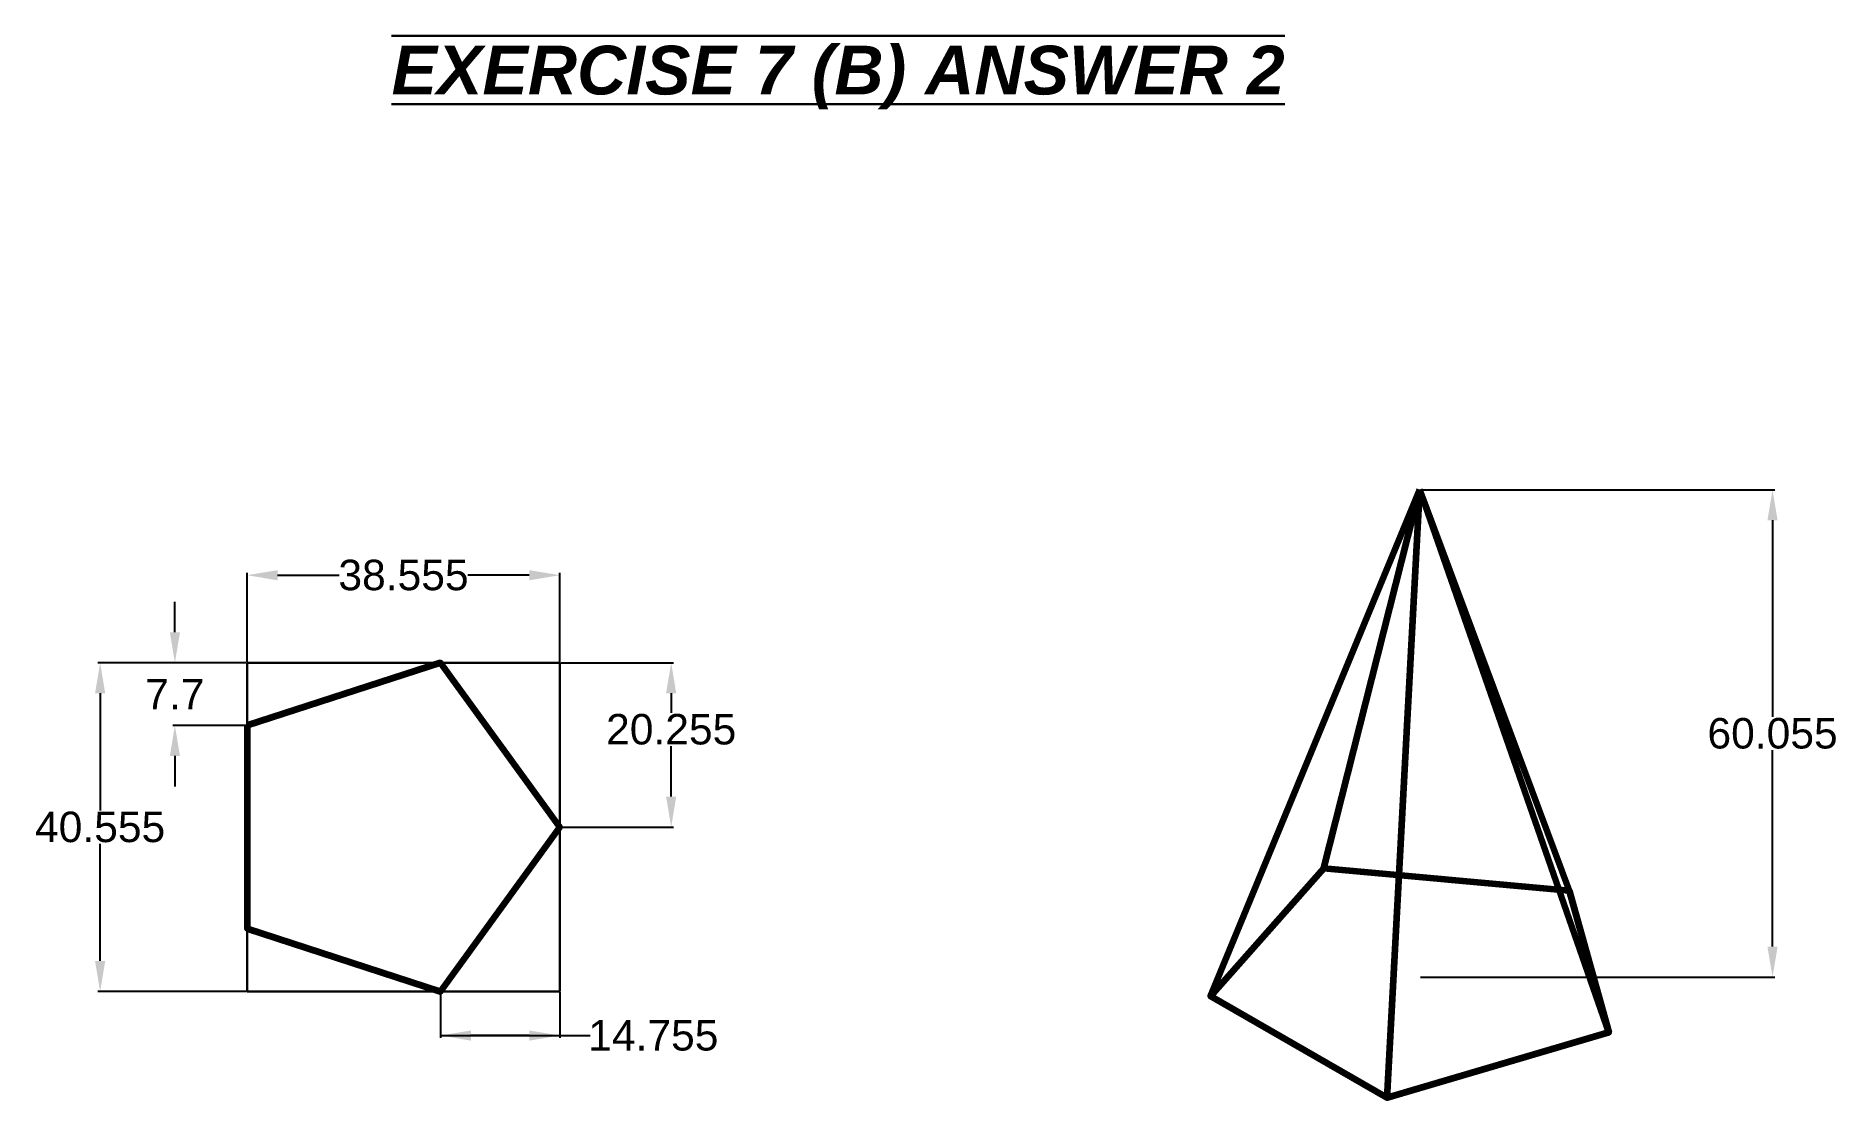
# Model space of a CAD drawing. Header units: millimetres. Extents: x 32 to 253, y 83 to 214.
import ezdxf

# ---------------------------------------------------------------- set-up
doc = ezdxf.new("R2010")
doc.units = ezdxf.units.MM
doc.layers.add('thick continuous', color=7, linetype='Continuous', lineweight=30)
doc.styles.get("Standard").update_dxf_attribs({"font": 'arial.ttf'})
doc.dimstyles.get("Standard").update_dxf_attribs({"dimscale": 1.5, "dimtxt": 2.5, "dimasz": 2.5, "dimexe": 0.18, "dimexo": 0.0625, "dimgap": 0.09, "dimtad": 0, "dimtih": 1, "dimtoh": 1, "dimdec": 1, "dimzin": 0, "dimdsep": 46, "dimtxsty": 'Standard', "dimcen": 0.09, "dimadec": 0, "dimazin": 0, "dimtfac": 1, "dimtdec": 1, "dimtofl": 0, "dimtmove": 0, "dimatfit": 3, "dimfxl": 1, "dimtolj": 1, "dimtzin": 0, "dimarcsym": 0})

# ---------------------------------------------------------------- blocks, each defined once
blk = doc.blocks.new('*D1')
at = {"layer": 'Defpoints', "color": 0}
for p in [(96.29, 147.52), (57.82, 136.74), (96.29, 136.74)]:
    blk.add_point(p, dxfattribs=at)
at = {"layer": 'thick continuous', "color": 0, "lineweight": -2}
for p, q in [((57.82, 136.84), (57.82, 147.79)), ((61.57, 147.52), (69.13, 147.52)), ((92.54, 147.52), (84.99, 147.52)), ((96.29, 136.84), (96.29, 147.79))]:
    blk.add_line(p, q, dxfattribs=at)
at = {"layer": 'thick continuous', "color": 0}
for points in [[(61.57, 148.14), (61.57, 146.89), (57.82, 147.52)], [(92.54, 146.89), (92.54, 148.14), (96.29, 147.52)]]:
    blk.add_solid(points, dxfattribs=at)
at = {"layer": 'thick continuous', "color": 0, "insert": (77.06, 147.52), "char_height": 3.75, "attachment_point": 5}
blk.add_mtext('\\A1;38.555', dxfattribs=at)
blk = doc.blocks.new('*D2')
at = {"layer": 'Defpoints', "color": 0}
for p in [(57.82, 136.74), (39.73, 96.29), (57.82, 96.29)]:
    blk.add_point(p, dxfattribs=at)
at = {"layer": 'thick continuous', "color": 0, "lineweight": -2}
for p, q in [((57.73, 136.74), (39.46, 136.74)), ((39.73, 132.99), (39.73, 118.57)), ((39.73, 100.04), (39.73, 114.47)), ((57.73, 96.29), (39.46, 96.29))]:
    blk.add_line(p, q, dxfattribs=at)
at = {"layer": 'thick continuous', "color": 0}
for points in [[(40.36, 132.99), (39.11, 132.99), (39.73, 136.74)], [(39.11, 100.04), (40.36, 100.04), (39.73, 96.29)]]:
    blk.add_solid(points, dxfattribs=at)
at = {"layer": 'thick continuous', "color": 0, "insert": (39.73, 116.52), "char_height": 3.75, "attachment_point": 5}
blk.add_mtext('\\A1;40.555', dxfattribs=at)
blk = doc.blocks.new('*D3')
at = {"layer": 'Defpoints', "color": 0}
for p in [(96.29, 136.74), (96.29, 116.52), (110, 116.52)]:
    blk.add_point(p, dxfattribs=at)
at = {"layer": 'thick continuous', "color": 0, "lineweight": -2}
for p, q in [((96.39, 136.74), (110.27, 136.74)), ((110, 132.99), (110, 130.59)), ((110, 120.27), (110, 126.49)), ((96.39, 116.52), (110.27, 116.52))]:
    blk.add_line(p, q, dxfattribs=at)
at = {"layer": 'thick continuous', "color": 0}
for points in [[(110.62, 132.99), (109.37, 132.99), (110, 136.74)], [(109.37, 120.27), (110.62, 120.27), (110, 116.52)]]:
    blk.add_solid(points, dxfattribs=at)
at = {"layer": 'thick continuous', "color": 0, "insert": (110, 128.54), "char_height": 3.75, "attachment_point": 5}
blk.add_mtext('\\A1;20.255', dxfattribs=at)
blk = doc.blocks.new('*D4')
at = {"layer": 'Defpoints', "color": 0}
for p in [(81.6, 96.29), (96.29, 96.29), (96.29, 90.87)]:
    blk.add_point(p, dxfattribs=at)
at = {"layer": 'thick continuous', "color": 0, "lineweight": -2}
for p, q in [((81.6, 96.2), (81.6, 90.6)), ((96.29, 96.2), (96.29, 90.6)), ((81.6, 90.87), (100.04, 90.87)), ((85.35, 90.87), (92.54, 90.87)), ((92.54, 90.87), (85.35, 90.87))]:
    blk.add_line(p, q, dxfattribs=at)
at = {"layer": 'thick continuous', "color": 0}
for points in [[(85.35, 91.49), (85.35, 90.24), (81.6, 90.87)], [(92.54, 90.24), (92.54, 91.49), (96.29, 90.87)]]:
    blk.add_solid(points, dxfattribs=at)
at = {"layer": 'thick continuous', "color": 0, "insert": (107.8, 90.87), "char_height": 3.75, "attachment_point": 5}
blk.add_mtext('\\A1;14.755', dxfattribs=at)
blk = doc.blocks.new('*D7')
at = {"layer": 'Defpoints', "color": 0, "transparency": 16777216}
for p in [(57.82, 136.74), (48.93, 129.02), (57.82, 129.02)]:
    blk.add_point(p, dxfattribs=at)
at = {"layer": 'thick continuous', "color": 0, "lineweight": -2, "transparency": 16777216}
for p, q in [((48.93, 140.49), (48.93, 144.24)), ((57.73, 136.74), (48.66, 136.74)), ((57.73, 129.02), (48.66, 129.02)), ((48.93, 125.27), (48.93, 121.52))]:
    blk.add_line(p, q, dxfattribs=at)
at = {"layer": 'thick continuous', "color": 0, "transparency": 16777216}
for points in [[(48.31, 140.49), (49.56, 140.49), (48.93, 136.74)], [(48.31, 125.27), (49.56, 125.27), (48.93, 129.02)]]:
    blk.add_solid(points, dxfattribs=at)
at = {"layer": 'thick continuous', "color": 0, "transparency": 16777216, "insert": (48.93, 132.88), "char_height": 3.75, "attachment_point": 5}
blk.add_mtext('\\A1;7.7', dxfattribs=at)
blk = doc.blocks.new('*D8')
at = {"layer": 'Defpoints', "color": 0}
for p in [(202.13, 158.03), (202.12, 98.06), (245.52, 98.06)]:
    blk.add_point(p, dxfattribs=at)
at = {"layer": 'thick continuous', "color": 0, "lineweight": -2}
for p, q in [((202.23, 158.03), (245.79, 158.03)), ((245.52, 154.28), (245.52, 130.09)), ((245.52, 101.81), (245.52, 125.99)), ((202.21, 98.06), (245.79, 98.06))]:
    blk.add_line(p, q, dxfattribs=at)
at = {"layer": 'thick continuous', "color": 0}
for points in [[(246.14, 154.28), (244.89, 154.28), (245.52, 158.03)], [(244.89, 101.81), (246.14, 101.81), (245.52, 98.06)]]:
    blk.add_solid(points, dxfattribs=at)
at = {"layer": 'thick continuous', "color": 0, "insert": (245.52, 128.04), "char_height": 3.75, "attachment_point": 5}
blk.add_mtext('\\A1;60.055', dxfattribs=at)

msp = doc.modelspace()

# ---------------------------------------------------------------- linework, layer by layer
at = {"layer": 'thick continuous', "lineweight": 100}
for p, q in [((176.35, 95.73), (202.12, 158.06)), ((190.29, 111.48), (202.12, 158.06)), ((198.08, 83.18), (202.13, 158.03)), ((225.36, 91.23), (202.12, 158.06)), ((220.52, 108.69), (202.13, 158.07))]:
    msp.add_line(p, q, dxfattribs=at)
at = {"layer": 'thick continuous'}
for p, q in [((57.82, 136.74), (57.82, 96.29)), ((96.29, 136.74), (57.82, 136.74)), ((96.29, 136.74), (96.29, 96.29)), ((96.29, 96.29), (57.82, 96.29))]:
    msp.add_line(p, q, dxfattribs=at)
at = {"layer": 'thick continuous', "lineweight": 100}
msp.add_lwpolyline([(57.82, 129.02), (57.82, 104.02), (81.6, 96.29), (96.29, 116.52), (81.6, 136.74)], close=True, dxfattribs=at)
msp.add_lwpolyline([(190.29, 111.48), (220.51, 108.73), (225.36, 91.23), (198.08, 83.18), (176.35, 95.73), (190.29, 111.48)], dxfattribs=at)

# ---------------------------------------------------------------- texts
at = {"layer": 'thick continuous', "insert": (75.59, 212.68), "char_height": 6, "attachment_point": 1}
msp.add_mtext_dynamic_manual_height_columns('{\\fArial|b1|i1|c0|p34;\\L\\OEXERCISE 7 (B) ANSWER 2}', width=221.8034, gutter_width=12.5, heights=[1.81], dxfattribs=at)

# ---------------------------------------------------------------- dimensions: what is measured, and where the dimension line sits
at = {"layer": 'thick continuous'}
dim = msp.add_linear_dim(base=(245.52, 98.06), p1=(202.13, 158.03), p2=(202.12, 98.06), angle=90, text='<>55', dimstyle='Standard', dxfattribs=at)
dim.commit()
dim.dimension.update_dxf_attribs({"geometry": '*D8', "text_midpoint": (245.52, 128.04)})
for base, p1, p2, picture, middle in [((96.29, 147.52), (57.82, 136.74), (96.29, 136.74), '*D1', (77.06, 147.52)), ((96.29, 90.87), (81.6, 96.29), (96.29, 96.29), '*D4', (107.8, 90.87))]:
    dim = msp.add_linear_dim(base=base, p1=p1, p2=p2, text='<>55', dimstyle='Standard', dxfattribs=at)
    dim.commit()
    dim.dimension.update_dxf_attribs({"geometry": picture, "text_midpoint": middle})
dim = msp.add_linear_dim(base=(48.93, 129.02), p1=(57.82, 136.74), p2=(57.82, 129.02), angle=90, dimstyle='Standard', dxfattribs=at)
dim.commit()
dim.dimension.update_dxf_attribs({"geometry": '*D7', "text_midpoint": (48.93, 132.88)})
for base, p1, p2, picture, middle in [((39.7313, 96.2914), (57.8217, 136.7423), (57.8217, 96.2914), '*D2', (39.7313, 116.5168)), ((110, 116.52), (96.29, 136.74), (96.29, 116.52), '*D3', (110, 128.54))]:
    dim = msp.add_linear_dim(base=base, p1=p1, p2=p2, angle=90, text='<>55', dimstyle='Standard', dxfattribs=at)
    dim.commit()
    dim.dimension.update_dxf_attribs({"geometry": picture, "text_midpoint": middle, "dimtype": 160})

doc.saveas('drawing.dxf')
